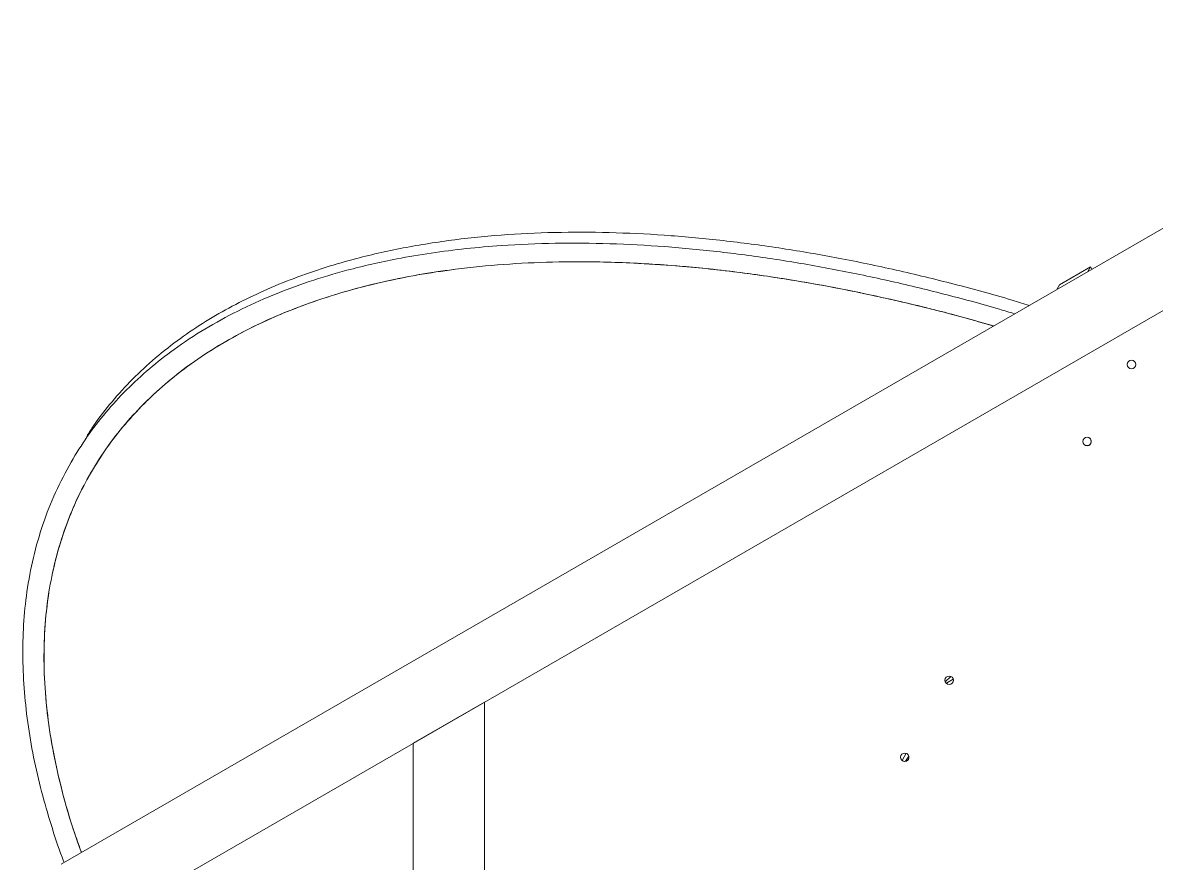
# Model space of a CAD drawing. Header units: millimetres. Extents: x 127 to 957, y 10 to 832.
# Drawn here: x 127.2 to 531.3, y 474.7 to 774.4 of the extents above; entities that cross this region are included whole.
import ezdxf

# ---------------------------------------------------------------- set-up
doc = ezdxf.new("R2010")
doc.units = ezdxf.units.MM

msp = doc.modelspace()

# ---------------------------------------------------------------- linework, layer by layer
at = {"color": 7, "linetype": 'Continuous', "lineweight": 15}
for p, q in [((660.59, 774.41), (140.98, 474.41)), ((166.38, 459.74), (685.99, 759.74)), ((496.86, 680.99), (507.86, 687.34)), ((507.86, 687.34), (506.89, 685.67)), ((507.86, 687.34), (508.34, 686.51)), ((495.9, 679.32), (496.86, 680.99)), ((144.45, 617.77), (146.7, 621.66)), ((456.08, 539.43), (458.04, 541.32)), ((291.78, 532.14), (266.38, 517.48)), ((291.78, 429.74), (291.78, 532.14)), ((266.38, 517.48), (266.38, 429.74)), ((442.18, 513.93), (440.7, 511.36)), ((443.1, 512.9), (441.93, 511.08))]:
    msp.add_line(p, q, dxfattribs=at)
at = {"color": 7, "linetype": 'Continuous', "lineweight": 15, "flags": 128}
msp.add_lwpolyline([(456.47, 538.85), (456.93, 539.16), (458.91, 540.41)], dxfattribs=at)
at = {"color": 7, "linetype": 'Continuous', "lineweight": 15}
for centre in [(522.48, 652.53), (506.65, 625.1), (457.48, 539.95), (441.65, 512.52)]:
    msp.add_circle(centre, 1.5, dxfattribs=at)
for centre, start, end in [((506.65, 625.11), 240.0973, 59.9151), ((441.65, 512.52), 240.0948, 59.9177)]:
    msp.add_arc(centre, 1.5, start, end, dxfattribs=at)
for points, knots in [([(150.21, 627.17), (150.95, 628.36), (153.59, 632.59), (158.95, 639.34), (166.29, 647.44), (174.44, 654.96), (183.16, 661.81), (192.33, 667.95), (201.84, 673.42), (211.91, 678.39), (222.5, 682.83), (233.59, 686.74), (244.08, 689.83), (253.86, 692.25), (262.84, 694.13), (271.96, 695.73), (284.31, 697.49), (300.03, 699.01), (319.24, 699.81), (338.7, 699.65), (358.37, 698.6), (378.15, 696.7), (398.03, 694.02), (418.19, 690.55), (438.6, 686.32), (459.26, 681.27), (475.08, 677.02), (483.97, 674.24), (486, 673.61)], [0, 0, 0, 0, 0.0135173, 0.0480876, 0.0826589, 0.1178402, 0.1530228, 0.1863939, 0.2197943, 0.2531702, 0.2874693, 0.3217937, 0.3560977, 0.381977, 0.4078881, 0.4337806, 0.4596733, 0.5116624, 0.5634338, 0.615364, 0.6671307, 0.7190209, 0.7707842, 0.8226458, 0.8762863, 0.9300172, 0.9840027, 1, 1, 1, 1]), ([(144.45, 617.77), (146.32, 620.82), (150.07, 626.96), (156.74, 635.53), (164.15, 643.62), (172.28, 651.12), (181.54, 658.4), (192.04, 665.31), (203.82, 671.74), (216.26, 677.37), (229.26, 682.2), (241.12, 685.76), (251.61, 688.35), (261.6, 690.45), (272.79, 692.34), (285.22, 693.92), (299.93, 695.2), (317, 695.91), (336.47, 695.75), (356.12, 694.7), (375.91, 692.8), (395.79, 690.12), (415.71, 686.69), (435.64, 682.57), (455.53, 677.75), (470.6, 673.74), (478.99, 671.16), (480.8, 670.61)], [0, 0, 0, 0, 0.034045, 0.068424, 0.102879, 0.13734, 0.171726, 0.211705, 0.251806, 0.291972, 0.332117, 0.372131, 0.397688, 0.423246, 0.45738, 0.491531, 0.525668, 0.576841, 0.628017, 0.679168, 0.730321, 0.781456, 0.832594, 0.883719, 0.934845, 0.985963, 1, 1, 1, 1]), ([(473.23, 666.24), (469.72, 667.27), (458.95, 670.47), (440.79, 674.91), (418.82, 679.66), (396.82, 683.51), (374.89, 686.45), (353.11, 688.4), (332.77, 689.25), (313.89, 689.13), (296.46, 688.19), (280.64, 686.52), (266.4, 684.27), (253.7, 681.63), (241.3, 678.43), (233.36, 675.76), (229.39, 674.42)], [0, 0, 0, 0, 0.041859, 0.1285008, 0.2153706, 0.3023131, 0.3892035, 0.4759531, 0.5625145, 0.6342654, 0.7060605, 0.7777959, 0.8333203, 0.8889146, 0.9444949, 1, 1, 1, 1]), ([(473.31, 666.28), (468.76, 667.58), (457.74, 670.73), (440.19, 675.04), (420.71, 679.25), (401.23, 682.78), (381.79, 685.58), (363.6, 687.58), (351.99, 688.24), (346.78, 688.53)], [0, 0, 0, 0, 0.108142, 0.261585, 0.415025, 0.56836, 0.721851, 0.875336, 1, 1, 1, 1]), ([(280.92, 686.36), (278.8, 686.1), (272.62, 685.33), (262.61, 683.52), (250.08, 680.78), (237.08, 677.14), (223.74, 672.46), (210.98, 666.94), (198.9, 660.56), (188.25, 653.72), (178.97, 646.55), (170.92, 639.21), (163.59, 631.28), (156.96, 622.85), (153.24, 616.79), (151.38, 613.77)], [0, 0, 0, 0, 0.038238, 0.111371, 0.184463, 0.273331, 0.362509, 0.451735, 0.540802, 0.629576, 0.703505, 0.77769, 0.851945, 0.926098, 1, 1, 1, 1]), ([(229.39, 674.42), (225.92, 673.12), (218.98, 670.52), (209.06, 665.95), (199.18, 660.68), (189.5, 654.55), (180.15, 647.52), (171.51, 639.81), (163.67, 631.46), (156.78, 622.58), (150.88, 613.2), (145.91, 603.39), (141.84, 593.12), (138.67, 582.47), (136.28, 570.78), (134.9, 558.02), (134.66, 544.21), (135.6, 530.19), (137.64, 516.12), (140.74, 502.05), (144.23, 489.53), (147.03, 481.72), (148.17, 478.56)], [0, 0, 0, 0, 0.044305, 0.088639, 0.132937, 0.182264, 0.231774, 0.281328, 0.330804, 0.380102, 0.427923, 0.47592, 0.523985, 0.571997, 0.619831, 0.676987, 0.7343, 0.791641, 0.848835, 0.905187, 0.961689, 1, 1, 1, 1]), ([(141.97, 474.98), (141.91, 475.14), (140.32, 479.15), (137.72, 487.07), (134.18, 498.93), (131.31, 511.05), (129.11, 523.38), (127.7, 535.65), (127.11, 547.81), (127.38, 559.79), (128.59, 571.79), (130.85, 583.77), (134.27, 595.62), (138.68, 607.05), (142.53, 614.2), (144.45, 617.77)], [0, 0, 0, 0, 0.003159, 0.080454, 0.157747, 0.239527, 0.321614, 0.403812, 0.485957, 0.567919, 0.649616, 0.737101, 0.824827, 0.912537, 1, 1, 1, 1]), ([(151.38, 613.77), (149.67, 610.62), (146.24, 604.3), (142.2, 594.2), (138.98, 583.7), (136.66, 572.85), (135.16, 561.23), (134.62, 548.82), (135.13, 535.67), (136.65, 522.36), (139.1, 508.97), (142.31, 496.23), (145.38, 486.08), (147.45, 480.42), (148.14, 478.54)], [0, 0, 0, 0, 0.081493, 0.16385, 0.246401, 0.328968, 0.411346, 0.504928, 0.598797, 0.692821, 0.786797, 0.880467, 0.960412, 1, 1, 1, 1])]:
    msp.add_open_spline(points, degree=3, knots=knots, dxfattribs=at)

doc.saveas('drawing.dxf')
